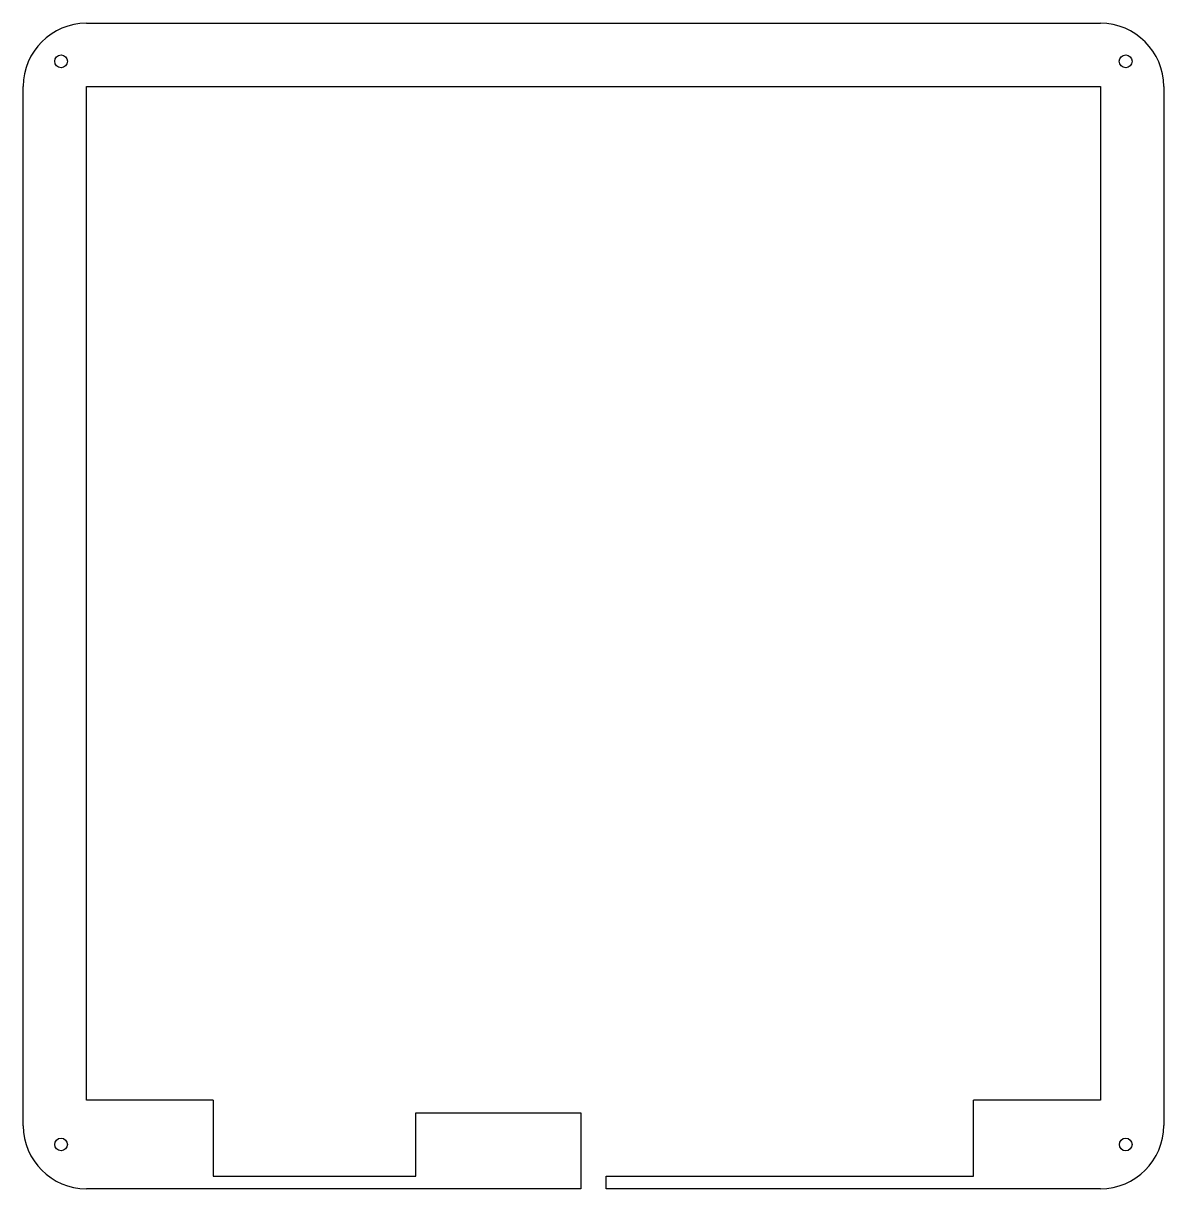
# Model space of a CAD drawing. Extents: x -45 to 45, y -47 to 45.
import ezdxf

# ---------------------------------------------------------------- set-up
doc = ezdxf.new("R2010")
doc.units = 0
doc.layers.get('0').update_dxf_attribs({"linetype": 'continuous'})

# ---------------------------------------------------------------- blocks, each defined once
blk = doc.blocks.new('POCKET')
at = {"color": 0}
for p, q in [((-40, 45), (40, 45)), ((-44.98, -42.016), (-44.98, 40.02)), ((-40, 40), (40, 40)), ((-40, -40), (-40, 40)), ((40, 40), (40, -40)), ((44.997, 40.003), (44.997, -42.003)), ((-29.999, -40), (-40, -40)), ((-29.999, -40), (-29.999, -46)), ((30, -46), (30, -40)), ((40, -40), (30, -40)), ((-14, -46), (-14, -41)), ((-14, -41), (-1, -41)), ((-1, -41), (-1, -46.99)), ((-29.999, -46), (-14, -46)), ((1, -46.99), (1, -46)), ((1, -46), (30, -46)), ((-1, -46.99), (-40.006, -46.99)), ((40.01, -46.99), (1, -46.99))]:
    blk.add_line(p, q, dxfattribs=at)
for centre, radius in [((-42, 42.001), 0.504), ((42, 42), 0.503), ((-42.001, -43.501), 0.499), ((42, -43.502), 0.501)]:
    blk.add_circle(centre, radius, dxfattribs=at)
for centre, radius, start, end in [((-40, 40.02), 4.98, 90, 180), ((40, 40.003), 4.997, 0, 90), ((-40.006, -42.016), 4.974, 180, -90), ((40.01, -42.003), 4.987, -90, 0)]:
    blk.add_arc(centre, radius, start, end, dxfattribs=at)

msp = doc.modelspace()

# ---------------------------------------------------------------- block references
at = {"color": 0}
msp.add_blockref('POCKET', (0, 0), dxfattribs=at)

doc.saveas('drawing.dxf')
